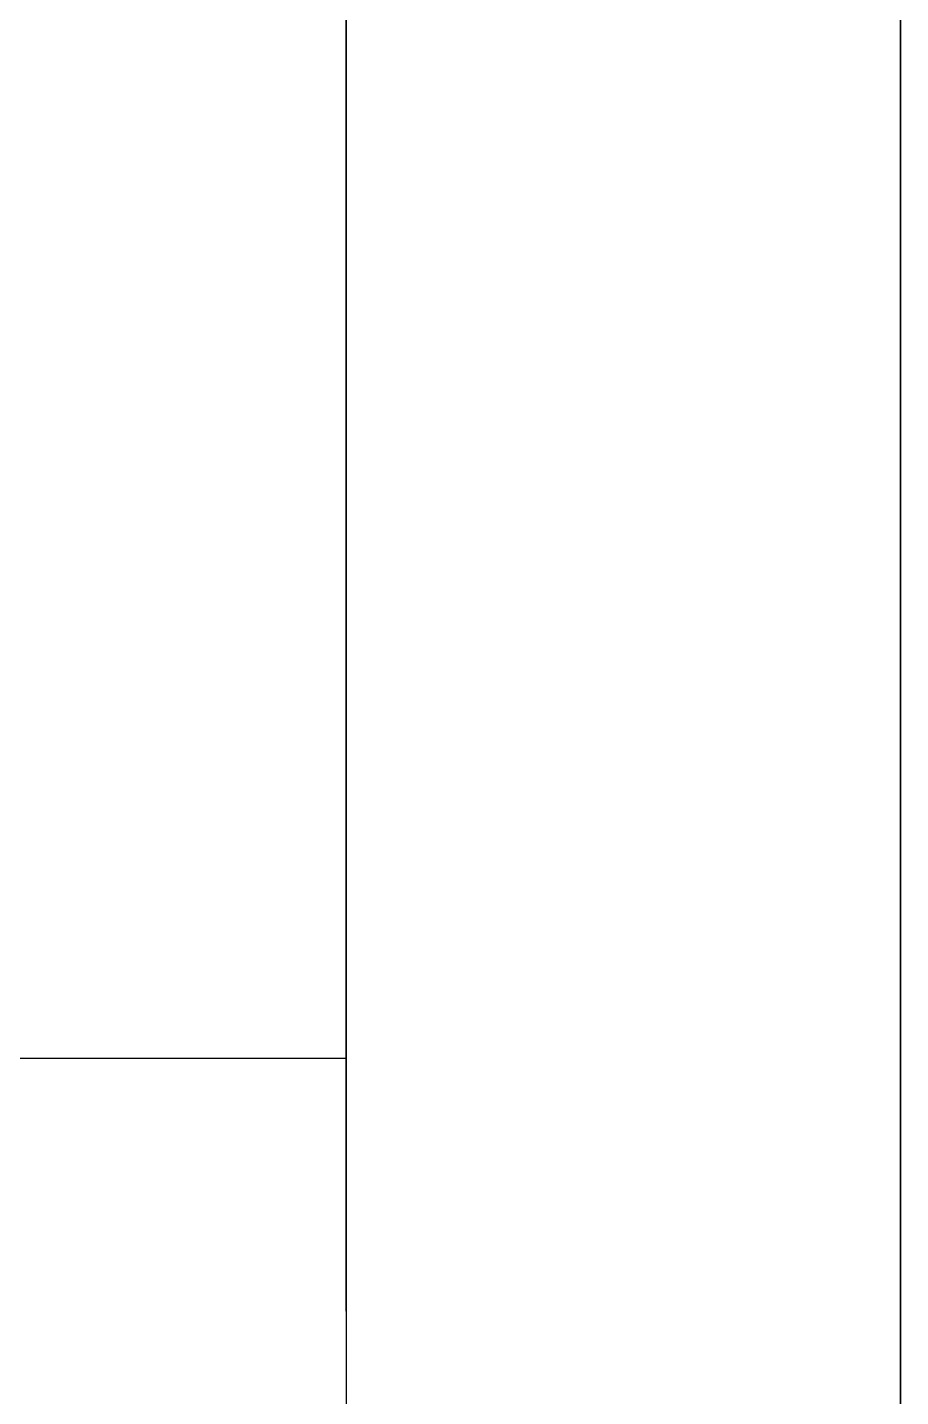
# Model space of a CAD drawing. Header units: millimetres. Extents: x -13 to 234, y -140 to 87.
# Drawn here: x 139.883 to 142.26, y -59.32 to -55.592 of the extents above; entities that cross this region are included whole.
import ezdxf

# ---------------------------------------------------------------- set-up
doc = ezdxf.new("R2010")
doc.units = ezdxf.units.MM
doc.linetypes.add('DASHED', pattern=[1.524, 1.27, -0.254])
doc.layers.add('HIDDEN', color=8, linetype='DASHED')
doc.layers.add('VISIBLE', color=7, linetype='CONTINUOUS')

msp = doc.modelspace()

# ---------------------------------------------------------------- linework, layer by layer
at = {"layer": 'HIDDEN'}
for points in [[(140.75, -117), (140.75, -11.5)], [(142.26, -117), (142.26, -11.5)], [(142.26, -61.65), (142.26, -44.15)], [(142.26, -61.65), (142.26, -44.15)], [(140.75, -55.43175), (140.75, -55.60635), (140.75, -55.78095), (140.75, -55.95556), (140.75, -56.13016), (140.75, -56.30476), (140.75, -56.47937), (140.75, -56.65397), (140.75, -56.82857), (140.75, -57.00317), (140.75, -57.17778), (140.75, -57.35238), (140.75, -57.52698), (140.75, -57.70159), (140.75, -57.87619), (140.75, -58.05079), (140.75, -58.2254), (140.75, -58.4)], [(140.75, -58.4), (140.75, -58.3127), (140.75, -58.2254), (140.75, -58.1381), (140.75, -58.05079), (140.75, -57.96349), (140.75, -57.87619), (140.75, -57.78889), (140.75, -57.70159), (140.75, -57.61429), (140.75, -57.52698), (140.75, -57.43968), (140.75, -57.35238), (140.75, -57.26508), (140.75, -57.17778), (140.75, -57.09048), (140.75, -57.00317), (140.75, -56.91587), (140.75, -56.82857), (140.75, -56.74127), (140.75, -56.65397), (140.75, -56.56667), (140.75, -56.47937), (140.75, -56.39206), (140.75, -56.30476), (140.75, -56.21746), (140.75, -56.13016), (140.75, -56.04286), (140.75, -55.95556), (140.75, -55.86825), (140.75, -55.78095), (140.75, -55.69365), (140.75, -55.60635), (140.75, -55.51905)]]:
    msp.add_lwpolyline(points, dxfattribs=at)
at = {"layer": 'VISIBLE'}
for points in [[(140.75, -11.5), (140.75, -117)], [(142.26, -11.5), (142.26, -117)], [(140.75, -58.4), (139.25, -58.4)]]:
    msp.add_lwpolyline(points, dxfattribs=at)

doc.saveas('drawing.dxf')
